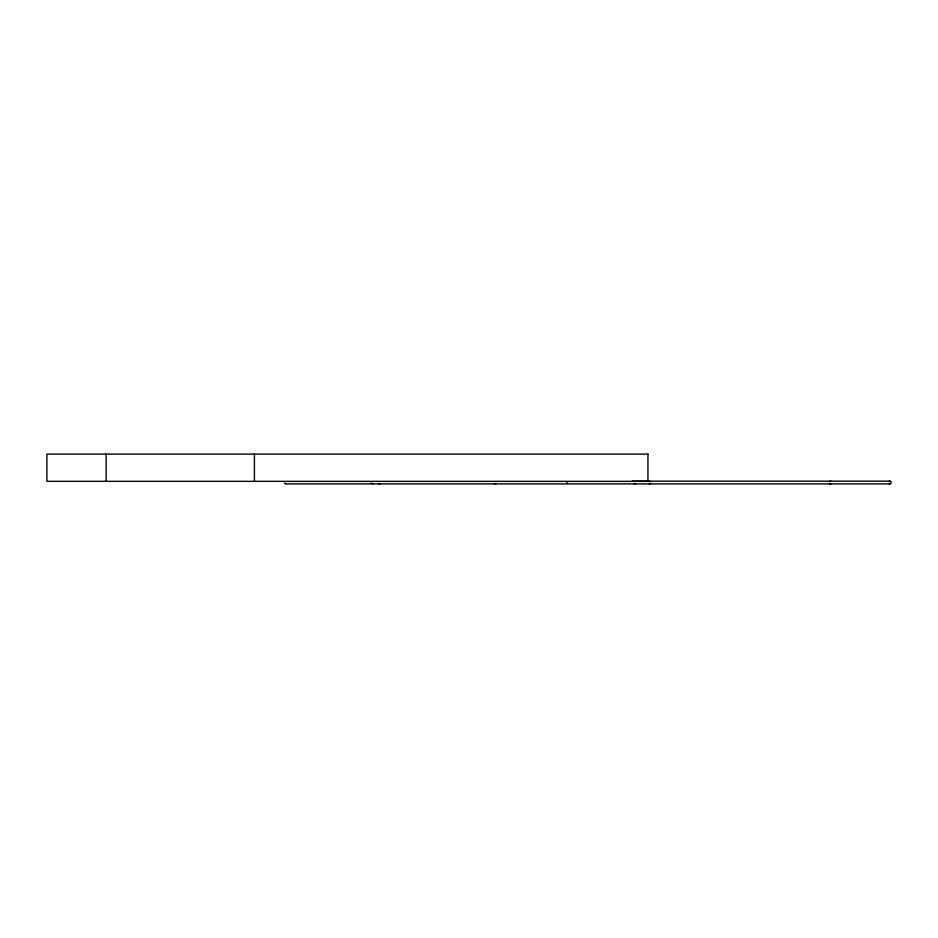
<?xml version="1.0" encoding="UTF-8"?>
<svg xmlns="http://www.w3.org/2000/svg" width="938" height="938" viewBox="0 0 938 938"><rect width="100%" height="100%" fill="white"/><g stroke="black" fill="none" stroke-linecap="round" stroke-linejoin="round"><path stroke-width="1.41" d="M567.068 483.551L567.068 481.522M829.544 481.522L830.54 481.182M829.661 481.522L830.763 481.182M284.378 483.093L286.301 483.715M372.996 483.715L371.061 483.093M380.136 483.715L378.542 483.551M495.803 483.715L494.209 483.551M635.483 483.715L633.889 483.551M650.233 483.715L648.639 483.551M632.282 481.182L889.951 481.182M285.762 483.891L889.951 483.891M830.763 483.891L829.661 483.551M830.54 483.891L829.544 483.551M649.694 481.182L650.655 481.733M254.409 454.109L254.409 481.346M106.135 454.109L106.135 481.346M888.931 481.522A1.36 1.325 -90 0 1 890.76 481.593A1.36 1.325 -90 0 1 890.76 483.48A1.36 1.325 -90 0 1 888.931 483.551M647.947 454.109L46.9 454.109L46.9 481.346L647.947 481.346L647.947 454.109"/></g></svg>
